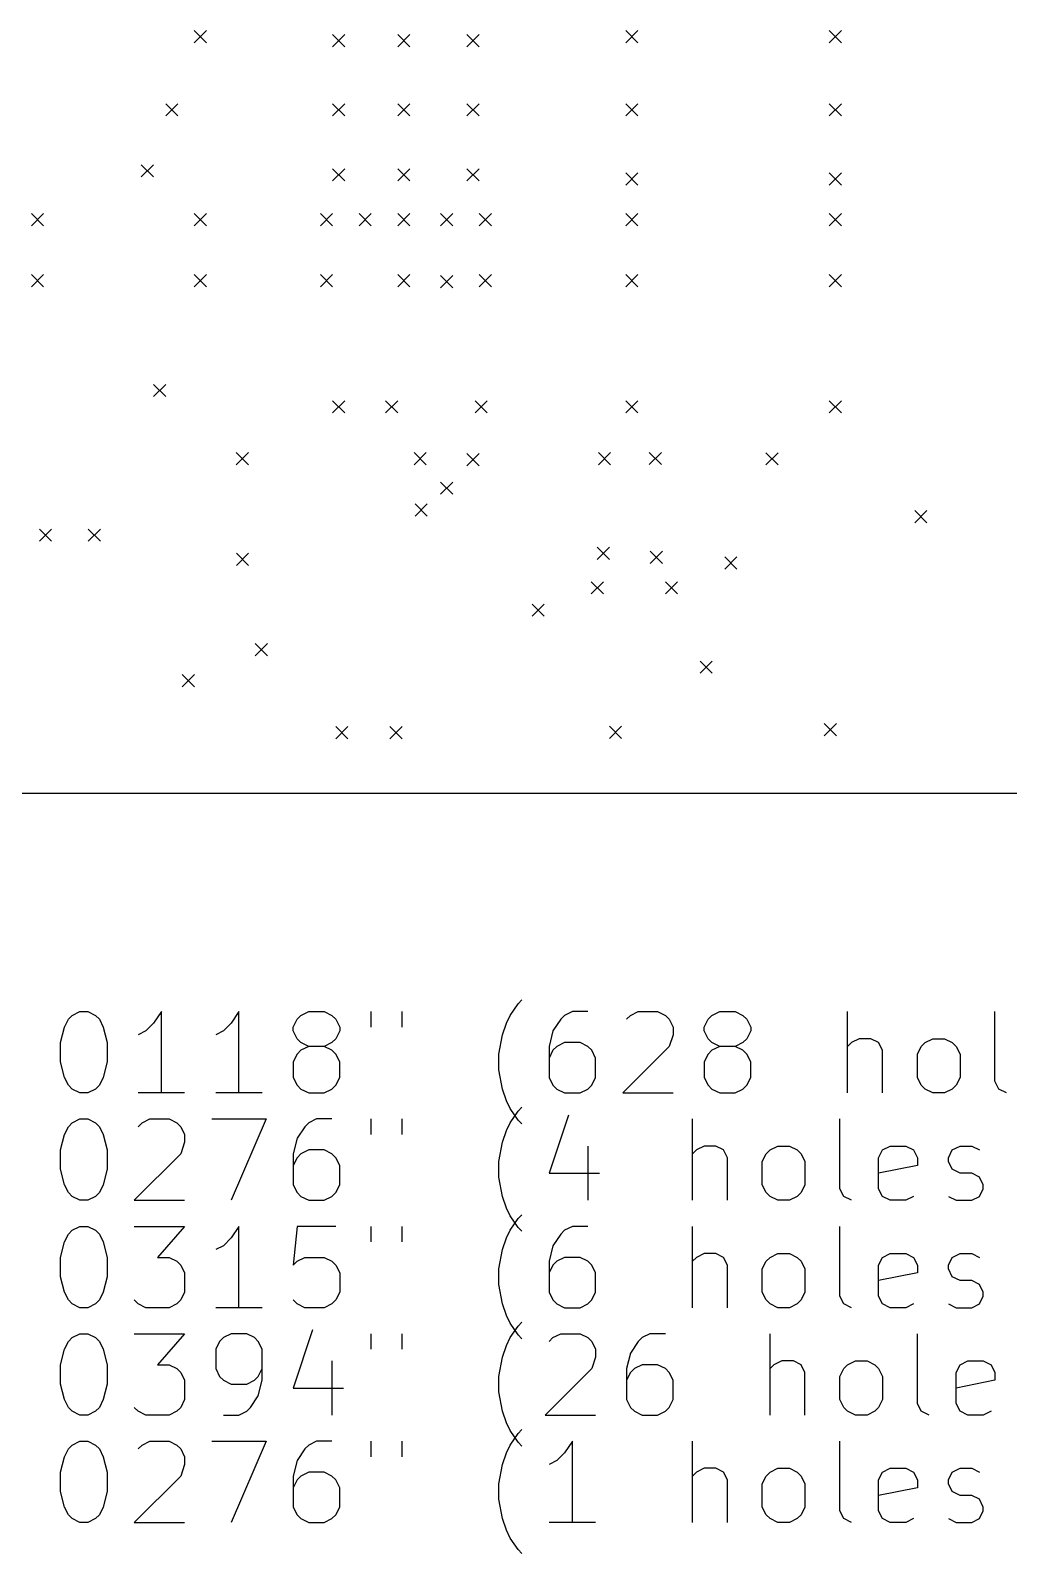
# Model space of a CAD drawing. Extents: x 99.1 to 198, y -375 to -300.
# Drawn here: x 123.63 to 147.65, y -375.03 to -337.59 of the extents above; entities that cross this region are included whole.
import ezdxf

# ---------------------------------------------------------------- set-up
doc = ezdxf.new("R2010")
doc.units = 0
doc.layers.add('BLACK', color=7, linetype='CONTINUOUS')

msp = doc.modelspace()

# ---------------------------------------------------------------- linework, layer by layer
at = {"layer": 'BLACK', "linetype": 'CONTINUOUS'}
for p, q in [((127.65, -337.59), (127.95, -337.89)), ((127.95, -337.59), (127.65, -337.89)), ((138.25, -337.59), (138.55, -337.89)), ((138.55, -337.59), (138.25, -337.89)), ((143.25, -337.59), (143.55, -337.89)), ((143.55, -337.59), (143.25, -337.89)), ((131.05, -337.69), (131.35, -337.99)), ((131.35, -337.69), (131.05, -337.99)), ((132.65, -337.69), (132.95, -337.99)), ((132.95, -337.69), (132.65, -337.99)), ((134.35, -337.69), (134.65, -337.99)), ((134.65, -337.69), (134.35, -337.99)), ((126.95, -339.39), (127.25, -339.69)), ((127.25, -339.39), (126.95, -339.69)), ((131.05, -339.39), (131.35, -339.69)), ((131.35, -339.39), (131.05, -339.69)), ((132.65, -339.39), (132.95, -339.69)), ((132.95, -339.39), (132.65, -339.69)), ((134.35, -339.39), (134.65, -339.69)), ((134.65, -339.39), (134.35, -339.69)), ((138.25, -339.39), (138.55, -339.69)), ((138.55, -339.39), (138.25, -339.69)), ((143.25, -339.39), (143.55, -339.69)), ((143.55, -339.39), (143.25, -339.69)), ((126.35, -340.89), (126.65, -341.19)), ((126.65, -340.89), (126.35, -341.19)), ((131.05, -340.99), (131.35, -341.29)), ((131.35, -340.99), (131.05, -341.29)), ((132.65, -340.99), (132.95, -341.29)), ((132.95, -340.99), (132.65, -341.29)), ((134.35, -340.99), (134.65, -341.29)), ((134.65, -340.99), (134.35, -341.29)), ((138.25, -341.09), (138.55, -341.39)), ((138.55, -341.09), (138.25, -341.39)), ((143.25, -341.09), (143.55, -341.39)), ((143.55, -341.09), (143.25, -341.39)), ((123.65, -342.09), (123.95, -342.39)), ((123.95, -342.09), (123.65, -342.39)), ((127.65, -342.09), (127.95, -342.39)), ((127.95, -342.09), (127.65, -342.39)), ((130.75, -342.09), (131.05, -342.39)), ((131.05, -342.09), (130.75, -342.39)), ((131.7, -342.09), (132, -342.39)), ((132, -342.09), (131.7, -342.39)), ((132.65, -342.09), (132.95, -342.39)), ((132.95, -342.09), (132.65, -342.39)), ((133.7, -342.09), (134, -342.39)), ((134, -342.09), (133.7, -342.39)), ((134.65, -342.09), (134.95, -342.39)), ((134.95, -342.09), (134.65, -342.39)), ((138.25, -342.09), (138.55, -342.39)), ((138.55, -342.09), (138.25, -342.39)), ((143.25, -342.09), (143.55, -342.39)), ((143.55, -342.09), (143.25, -342.39)), ((123.65, -343.59), (123.95, -343.89)), ((123.95, -343.59), (123.65, -343.89)), ((127.65, -343.59), (127.95, -343.89)), ((127.95, -343.59), (127.65, -343.89)), ((130.75, -343.59), (131.05, -343.89)), ((131.05, -343.59), (130.75, -343.89)), ((132.65, -343.59), (132.95, -343.89)), ((132.95, -343.59), (132.65, -343.89)), ((133.7, -343.615), (134, -343.915)), ((134, -343.615), (133.7, -343.915)), ((134.65, -343.59), (134.95, -343.89)), ((134.95, -343.59), (134.65, -343.89)), ((138.25, -343.59), (138.55, -343.89)), ((138.55, -343.59), (138.25, -343.89)), ((143.25, -343.59), (143.55, -343.89)), ((143.55, -343.59), (143.25, -343.89)), ((126.65, -346.29), (126.95, -346.59)), ((126.95, -346.29), (126.65, -346.59)), ((131.05, -346.69), (131.35, -346.99)), ((131.35, -346.69), (131.05, -346.99)), ((132.35, -346.69), (132.65, -346.99)), ((132.65, -346.69), (132.35, -346.99)), ((134.55, -346.69), (134.85, -346.99)), ((134.85, -346.69), (134.55, -346.99)), ((138.25, -346.69), (138.55, -346.99)), ((138.55, -346.69), (138.25, -346.99)), ((143.25, -346.69), (143.55, -346.99)), ((143.55, -346.69), (143.25, -346.99)), ((128.681069, -347.965612), (128.981069, -348.265612)), ((128.981069, -347.965612), (128.681069, -348.265612)), ((133.05, -347.965612), (133.35, -348.265612)), ((133.35, -347.965612), (133.05, -348.265612)), ((134.35, -347.99), (134.65, -348.29)), ((134.65, -347.99), (134.35, -348.29)), ((137.577728, -347.965612), (137.877728, -348.265612)), ((137.877728, -347.965612), (137.577728, -348.265612)), ((138.824944, -347.960044), (139.124944, -348.260044)), ((139.124944, -347.960044), (138.824944, -348.260044)), ((141.691536, -347.969398), (141.991536, -348.269398)), ((141.991536, -347.969398), (141.691536, -348.269398)), ((133.7, -348.69), (134, -348.99)), ((134, -348.69), (133.7, -348.99)), ((133.076107, -349.225214), (133.376107, -349.525214)), ((133.376107, -349.225214), (133.076107, -349.525214)), ((145.35, -349.39), (145.65, -349.69)), ((145.65, -349.39), (145.35, -349.69)), ((123.847958, -349.844602), (124.147958, -350.144602)), ((124.147958, -349.844602), (123.847958, -350.144602)), ((125.047958, -349.844602), (125.347958, -350.144602)), ((125.347958, -349.844602), (125.047958, -350.144602)), ((137.55, -350.29), (137.85, -350.59)), ((137.85, -350.29), (137.55, -350.59)), ((138.85, -350.39), (139.15, -350.69)), ((139.15, -350.39), (138.85, -350.69)), ((128.685857, -350.438552), (128.985857, -350.738552)), ((128.985857, -350.438552), (128.685857, -350.738552)), ((140.681848, -350.531524), (140.981848, -350.831524)), ((140.981848, -350.531524), (140.681848, -350.831524)), ((137.4, -351.14), (137.7, -351.44)), ((137.7, -351.14), (137.4, -351.44)), ((139.225, -351.14), (139.525, -351.44)), ((139.525, -351.14), (139.225, -351.44)), ((135.95, -351.69), (136.25, -351.99)), ((136.25, -351.69), (135.95, -351.99)), ((129.150779, -352.657371), (129.450779, -352.957371)), ((129.450779, -352.657371), (129.150779, -352.957371)), ((140.075, -353.09), (140.375, -353.39)), ((140.375, -353.09), (140.075, -353.39)), ((127.357906, -353.420178), (127.657906, -353.720178)), ((127.657906, -353.420178), (127.357906, -353.720178)), ((131.127394, -354.698017), (131.427394, -354.998017)), ((131.427394, -354.698017), (131.127394, -354.998017)), ((132.455345, -354.698017), (132.755345, -354.998017)), ((132.755345, -354.698017), (132.455345, -354.998017)), ((137.85, -354.69), (138.15, -354.99)), ((138.15, -354.69), (137.85, -354.99)), ((143.126837, -354.626191), (143.426837, -354.926191)), ((143.426837, -354.626191), (143.126837, -354.926191)), ((109.5, -356.34), (188.5, -356.34)), ((135.414914, -361.800076), (135.60539, -361.514361)), ((135.60539, -361.514361), (135.700629, -361.419123)), ((124.462532, -362.08579), (124.55777, -361.895314)), ((124.55777, -361.895314), (124.653008, -361.800076)), ((124.653008, -361.800076), (124.843484, -361.704838)), ((124.843484, -361.704838), (125.033961, -361.704838)), ((125.033961, -361.704838), (125.224437, -361.800076)), ((125.224437, -361.800076), (125.319675, -361.895314)), ((125.319675, -361.895314), (125.414913, -362.08579)), ((126.653008, -361.990552), (126.462532, -362.181028)), ((126.843484, -361.704838), (126.653008, -361.990552)), ((126.843484, -363.704838), (126.843484, -361.704838)), ((128.55777, -361.990552), (128.367294, -362.181028)), ((128.748246, -361.704838), (128.55777, -361.990552)), ((128.748246, -363.704838), (128.748246, -361.704838)), ((130.08158, -362.08579), (130.176818, -361.895314)), ((130.176818, -361.895314), (130.272056, -361.800076)), ((130.272056, -361.800076), (130.462532, -361.704838)), ((130.462532, -361.704838), (130.843485, -361.704838)), ((130.843485, -361.704838), (131.033961, -361.800076)), ((131.033961, -361.800076), (131.129199, -361.895314)), ((131.129199, -361.895314), (131.224437, -362.08579)), ((131.986342, -361.704838), (131.986342, -362.08579)), ((132.748247, -361.704838), (132.748247, -362.08579)), ((135.224438, -362.276266), (135.319676, -361.990552)), ((135.319676, -361.990552), (135.414914, -361.800076)), ((136.653009, -361.895314), (136.462533, -362.181028)), ((136.748247, -361.800076), (136.653009, -361.895314)), ((136.938723, -361.704838), (136.748247, -361.800076)), ((137.319676, -361.704838), (136.938723, -361.704838)), ((138.272057, -361.895314), (138.367295, -361.800076)), ((138.367295, -361.800076), (138.557771, -361.704838)), ((138.557771, -361.704838), (139.033962, -361.704838)), ((139.033962, -361.704838), (139.224438, -361.800076)), ((139.224438, -361.800076), (139.319676, -361.895314)), ((139.319676, -361.895314), (139.414914, -362.08579)), ((140.176819, -362.08579), (140.272057, -361.895314)), ((140.272057, -361.895314), (140.367295, -361.800076)), ((140.367295, -361.800076), (140.557771, -361.704838)), ((140.557771, -361.704838), (140.938724, -361.704838)), ((140.938724, -361.704838), (141.1292, -361.800076)), ((141.1292, -361.800076), (141.224438, -361.895314)), ((141.224438, -361.895314), (141.319676, -362.08579)), ((143.700629, -363.704838), (143.700629, -361.704838)), ((147.319677, -363.419123), (147.319677, -361.704838)), ((124.367294, -362.466742), (124.462532, -362.08579)), ((125.414913, -362.08579), (125.510151, -362.466742)), ((126.462532, -362.181028), (126.272056, -362.276266)), ((128.367294, -362.181028), (128.176818, -362.276266)), ((130.08158, -362.181028), (130.08158, -362.08579)), ((130.176818, -362.371504), (130.08158, -362.181028)), ((130.272056, -362.466742), (130.176818, -362.371504)), ((131.129199, -362.371504), (131.033961, -362.466742)), ((131.224437, -362.181028), (131.129199, -362.371504)), ((131.224437, -362.08579), (131.224437, -362.181028)), ((135.1292, -362.752457), (135.224438, -362.276266)), ((136.462533, -362.181028), (136.367295, -362.56198)), ((139.414914, -362.276266), (139.319676, -362.56198)), ((139.414914, -362.08579), (139.414914, -362.276266)), ((140.176819, -362.181028), (140.176819, -362.08579)), ((140.272057, -362.371504), (140.176819, -362.181028)), ((140.367295, -362.466742), (140.272057, -362.371504)), ((141.224438, -362.371504), (141.1292, -362.466742)), ((141.319676, -362.181028), (141.224438, -362.371504)), ((141.319676, -362.08579), (141.319676, -362.181028)), ((143.986343, -362.371504), (143.795867, -362.466742)), ((144.272058, -362.371504), (143.986343, -362.371504)), ((144.462534, -362.466742), (144.272058, -362.371504)), ((145.605391, -362.466742), (145.795867, -362.371504)), ((145.795867, -362.371504), (146.081582, -362.371504)), ((146.081582, -362.371504), (146.272058, -362.466742)), ((124.367294, -362.942933), (124.367294, -362.466742)), ((125.510151, -362.466742), (125.510151, -362.942933)), ((130.176818, -362.752457), (130.08158, -362.942933)), ((130.272056, -362.657219), (130.176818, -362.752457)), ((130.462532, -362.56198), (130.272056, -362.466742)), ((130.462532, -362.56198), (130.272056, -362.657219)), ((130.843485, -362.56198), (130.462532, -362.56198)), ((131.033961, -362.466742), (130.843485, -362.56198)), ((131.033961, -362.657219), (130.843485, -362.56198)), ((131.129199, -362.752457), (131.033961, -362.657219)), ((131.224437, -362.942933), (131.129199, -362.752457)), ((135.1292, -363.133409), (135.1292, -362.752457)), ((136.367295, -362.56198), (136.367295, -363.323885)), ((136.462533, -362.657219), (136.367295, -362.847695)), ((136.557771, -362.56198), (136.462533, -362.657219)), ((136.748247, -362.466742), (136.557771, -362.56198)), ((137.1292, -362.466742), (136.748247, -362.466742)), ((137.319676, -362.56198), (137.1292, -362.466742)), ((137.414914, -362.657219), (137.319676, -362.56198)), ((137.510152, -362.847695), (137.414914, -362.657219)), ((139.319676, -362.56198), (138.176819, -363.704838)), ((140.272057, -362.752457), (140.176819, -362.942933)), ((140.367295, -362.657219), (140.272057, -362.752457)), ((140.557771, -362.56198), (140.367295, -362.466742)), ((140.557771, -362.56198), (140.367295, -362.657219)), ((140.938724, -362.56198), (140.557771, -362.56198)), ((141.1292, -362.466742), (140.938724, -362.56198)), ((141.1292, -362.657219), (140.938724, -362.56198)), ((141.224438, -362.752457), (141.1292, -362.657219)), ((141.319676, -362.942933), (141.224438, -362.752457)), ((143.795867, -362.466742), (143.700629, -362.56198)), ((144.557772, -362.657219), (144.462534, -362.466742)), ((144.557772, -363.704838), (144.557772, -362.657219)), ((145.414915, -362.752457), (145.510153, -362.56198)), ((145.414915, -363.323885), (145.414915, -362.752457)), ((145.510153, -362.56198), (145.605391, -362.466742)), ((146.272058, -362.466742), (146.367296, -362.56198)), ((146.367296, -362.56198), (146.462534, -362.752457)), ((146.462534, -362.752457), (146.462534, -363.323885)), ((124.462532, -363.323885), (124.367294, -362.942933)), ((125.510151, -362.942933), (125.414913, -363.323885)), ((130.08158, -362.942933), (130.08158, -363.323885)), ((131.224437, -363.323885), (131.224437, -362.942933)), ((135.224438, -363.6096), (135.1292, -363.133409)), ((137.510152, -363.323885), (137.510152, -362.847695)), ((140.176819, -362.942933), (140.176819, -363.323885)), ((141.319676, -363.323885), (141.319676, -362.942933)), ((124.55777, -363.514361), (124.462532, -363.323885)), ((125.414913, -363.323885), (125.319675, -363.514361)), ((130.08158, -363.323885), (130.176818, -363.514361)), ((131.129199, -363.514361), (131.224437, -363.323885)), ((136.367295, -363.323885), (136.462533, -363.514361)), ((137.414914, -363.514361), (137.510152, -363.323885)), ((140.176819, -363.323885), (140.272057, -363.514361)), ((141.224438, -363.514361), (141.319676, -363.323885)), ((145.510153, -363.514361), (145.414915, -363.323885)), ((146.462534, -363.323885), (146.367296, -363.514361)), ((147.414915, -363.6096), (147.319677, -363.419123)), ((124.653008, -363.6096), (124.55777, -363.514361)), ((124.843484, -363.704838), (124.653008, -363.6096)), ((125.033961, -363.704838), (124.843484, -363.704838)), ((125.224437, -363.6096), (125.033961, -363.704838)), ((125.319675, -363.514361), (125.224437, -363.6096)), ((127.414913, -363.704838), (126.272056, -363.704838)), ((129.319675, -363.704838), (128.176818, -363.704838)), ((130.176818, -363.514361), (130.272056, -363.6096)), ((130.272056, -363.6096), (130.462532, -363.704838)), ((130.462532, -363.704838), (130.843485, -363.704838)), ((130.843485, -363.704838), (131.033961, -363.6096)), ((131.033961, -363.6096), (131.129199, -363.514361)), ((135.319676, -363.895314), (135.224438, -363.6096)), ((136.462533, -363.514361), (136.557771, -363.6096)), ((136.557771, -363.6096), (136.748247, -363.704838)), ((136.748247, -363.704838), (137.1292, -363.704838)), ((137.1292, -363.704838), (137.319676, -363.6096)), ((137.319676, -363.6096), (137.414914, -363.514361)), ((138.176819, -363.704838), (139.414914, -363.704838)), ((140.272057, -363.514361), (140.367295, -363.6096)), ((140.367295, -363.6096), (140.557771, -363.704838)), ((140.557771, -363.704838), (140.938724, -363.704838)), ((140.938724, -363.704838), (141.1292, -363.6096)), ((141.1292, -363.6096), (141.224438, -363.514361)), ((145.605391, -363.6096), (145.510153, -363.514361)), ((145.795867, -363.704838), (145.605391, -363.6096)), ((146.081582, -363.704838), (145.795867, -363.704838)), ((146.272058, -363.6096), (146.081582, -363.704838)), ((146.367296, -363.514361), (146.272058, -363.6096)), ((147.605391, -363.704838), (147.414915, -363.6096)), ((135.414914, -364.08579), (135.319676, -363.895314)), ((135.60539, -364.371504), (135.414914, -364.08579)), ((135.414914, -364.440076), (135.60539, -364.154361)), ((135.60539, -364.154361), (135.700629, -364.059123)), ((136.843485, -364.2496), (136.367295, -365.678171)), ((124.462532, -364.72579), (124.55777, -364.535314)), ((124.55777, -364.535314), (124.653008, -364.440076)), ((124.653008, -364.440076), (124.843484, -364.344838)), ((124.843484, -364.344838), (125.033961, -364.344838)), ((125.033961, -364.344838), (125.224437, -364.440076)), ((125.224437, -364.440076), (125.319675, -364.535314)), ((125.319675, -364.535314), (125.414913, -364.72579)), ((126.272056, -364.535314), (126.367294, -364.440076)), ((126.367294, -364.440076), (126.55777, -364.344838)), ((126.55777, -364.344838), (127.033961, -364.344838)), ((127.033961, -364.344838), (127.224437, -364.440076)), ((127.224437, -364.440076), (127.319675, -364.535314)), ((127.319675, -364.535314), (127.414913, -364.72579)), ((128.08158, -364.344838), (129.414913, -364.344838)), ((129.414913, -364.344838), (128.55777, -366.344838)), ((130.367294, -364.535314), (130.176818, -364.821028)), ((130.462532, -364.440076), (130.367294, -364.535314)), ((130.653008, -364.344838), (130.462532, -364.440076)), ((131.033961, -364.344838), (130.653008, -364.344838)), ((131.986342, -364.344838), (131.986342, -364.72579)), ((132.748247, -364.344838), (132.748247, -364.72579)), ((135.224438, -364.916266), (135.319676, -364.630552)), ((135.319676, -364.630552), (135.414914, -364.440076)), ((135.700629, -364.466742), (135.60539, -364.371504)), ((139.891105, -366.344838), (139.891105, -364.344838)), ((143.510153, -366.059123), (143.510153, -364.344838)), ((124.367294, -365.106742), (124.462532, -364.72579)), ((125.414913, -364.72579), (125.510151, -365.106742)), ((127.414913, -364.916266), (127.319675, -365.20198)), ((127.414913, -364.72579), (127.414913, -364.916266)), ((130.176818, -364.821028), (130.08158, -365.20198)), ((135.1292, -365.392457), (135.224438, -364.916266)), ((124.367294, -365.582933), (124.367294, -365.106742)), ((125.510151, -365.106742), (125.510151, -365.582933)), ((127.319675, -365.20198), (126.176818, -366.344838)), ((130.08158, -365.20198), (130.08158, -365.963885)), ((130.176818, -365.297219), (130.08158, -365.487695)), ((130.272056, -365.20198), (130.176818, -365.297219)), ((130.462532, -365.106742), (130.272056, -365.20198)), ((130.843485, -365.106742), (130.462532, -365.106742)), ((131.033961, -365.20198), (130.843485, -365.106742)), ((131.129199, -365.297219), (131.033961, -365.20198)), ((131.224437, -365.487695), (131.129199, -365.297219)), ((137.319676, -365.011504), (137.319676, -366.344838)), ((139.986343, -365.106742), (139.891105, -365.20198)), ((140.176819, -365.011504), (139.986343, -365.106742)), ((140.462534, -365.011504), (140.176819, -365.011504)), ((140.65301, -365.106742), (140.462534, -365.011504)), ((140.748248, -365.297219), (140.65301, -365.106742)), ((140.748248, -366.344838), (140.748248, -365.297219)), ((141.605391, -365.392457), (141.700629, -365.20198)), ((141.700629, -365.20198), (141.795867, -365.106742)), ((141.795867, -365.106742), (141.986343, -365.011504)), ((141.986343, -365.011504), (142.272058, -365.011504)), ((142.272058, -365.011504), (142.462534, -365.106742)), ((142.462534, -365.106742), (142.557772, -365.20198)), ((142.557772, -365.20198), (142.65301, -365.392457)), ((144.462534, -365.297219), (144.557772, -365.106742)), ((144.462534, -366.059123), (144.462534, -365.297219)), ((144.557772, -365.106742), (144.748248, -365.011504)), ((144.748248, -365.011504), (145.129201, -365.011504)), ((145.129201, -365.011504), (145.319677, -365.106742)), ((145.319677, -365.106742), (145.414915, -365.297219)), ((145.414915, -365.297219), (145.414915, -365.487695)), ((146.17682, -365.297219), (146.272058, -365.106742)), ((146.17682, -365.392457), (146.17682, -365.297219)), ((146.272058, -365.106742), (146.462534, -365.011504)), ((146.462534, -365.011504), (146.748248, -365.011504)), ((146.748248, -365.011504), (146.938725, -365.106742)), ((124.462532, -365.963885), (124.367294, -365.582933)), ((125.510151, -365.582933), (125.414913, -365.963885)), ((131.224437, -365.963885), (131.224437, -365.487695)), ((135.1292, -365.773409), (135.1292, -365.392457)), ((136.367295, -365.678171), (137.60539, -365.678171)), ((141.605391, -365.963885), (141.605391, -365.392457)), ((142.65301, -365.392457), (142.65301, -365.963885)), ((145.414915, -365.487695), (144.462534, -365.678171)), ((146.272058, -365.582933), (146.17682, -365.392457)), ((146.462534, -365.678171), (146.272058, -365.582933)), ((146.748248, -365.678171), (146.462534, -365.678171)), ((146.938725, -365.773409), (146.748248, -365.678171)), ((124.55777, -366.154361), (124.462532, -365.963885)), ((125.414913, -365.963885), (125.319675, -366.154361)), ((130.08158, -365.963885), (130.176818, -366.154361)), ((131.129199, -366.154361), (131.224437, -365.963885)), ((135.224438, -366.2496), (135.1292, -365.773409)), ((141.700629, -366.154361), (141.605391, -365.963885)), ((142.65301, -365.963885), (142.557772, -366.154361)), ((143.605391, -366.2496), (143.510153, -366.059123)), ((144.557772, -366.2496), (144.462534, -366.059123)), ((147.033963, -365.963885), (146.938725, -365.773409)), ((146.938725, -366.2496), (147.033963, -366.059123)), ((147.033963, -366.059123), (147.033963, -365.963885)), ((124.653008, -366.2496), (124.55777, -366.154361)), ((124.843484, -366.344838), (124.653008, -366.2496)), ((125.033961, -366.344838), (124.843484, -366.344838)), ((125.224437, -366.2496), (125.033961, -366.344838)), ((125.319675, -366.154361), (125.224437, -366.2496)), ((126.176818, -366.344838), (127.414913, -366.344838)), ((130.176818, -366.154361), (130.272056, -366.2496)), ((130.272056, -366.2496), (130.462532, -366.344838)), ((130.462532, -366.344838), (130.843485, -366.344838)), ((130.843485, -366.344838), (131.033961, -366.2496)), ((131.033961, -366.2496), (131.129199, -366.154361)), ((135.319676, -366.535314), (135.224438, -366.2496)), ((141.795867, -366.2496), (141.700629, -366.154361)), ((141.986343, -366.344838), (141.795867, -366.2496)), ((142.272058, -366.344838), (141.986343, -366.344838)), ((142.462534, -366.2496), (142.272058, -366.344838)), ((142.557772, -366.154361), (142.462534, -366.2496)), ((143.795867, -366.344838), (143.605391, -366.2496)), ((144.748248, -366.344838), (144.557772, -366.2496)), ((145.129201, -366.344838), (144.748248, -366.344838)), ((145.319677, -366.2496), (145.129201, -366.344838)), ((146.17682, -366.2496), (146.367296, -366.344838)), ((146.367296, -366.344838), (146.748248, -366.344838)), ((146.748248, -366.344838), (146.938725, -366.2496)), ((135.414914, -366.72579), (135.319676, -366.535314)), ((135.60539, -367.011504), (135.414914, -366.72579)), ((135.414914, -367.080076), (135.60539, -366.794361)), ((135.60539, -366.794361), (135.700629, -366.699123)), ((124.462532, -367.36579), (124.55777, -367.175314)), ((124.55777, -367.175314), (124.653008, -367.080076)), ((124.653008, -367.080076), (124.843484, -366.984838)), ((124.843484, -366.984838), (125.033961, -366.984838)), ((125.033961, -366.984838), (125.224437, -367.080076)), ((125.224437, -367.080076), (125.319675, -367.175314)), ((125.319675, -367.175314), (125.414913, -367.36579)), ((126.176818, -366.984838), (127.414913, -366.984838)), ((127.414913, -366.984838), (126.748246, -367.746742)), ((128.748246, -366.984838), (128.55777, -367.270552)), ((128.748246, -368.984838), (128.748246, -366.984838)), ((130.176818, -366.984838), (130.08158, -367.937219)), ((131.129199, -366.984838), (130.176818, -366.984838)), ((131.986342, -366.984838), (131.986342, -367.36579)), ((132.748247, -366.984838), (132.748247, -367.36579)), ((135.319676, -367.270552), (135.414914, -367.080076)), ((135.700629, -367.106742), (135.60539, -367.011504)), ((136.653009, -367.175314), (136.462533, -367.461028)), ((136.748247, -367.080076), (136.653009, -367.175314)), ((136.938723, -366.984838), (136.748247, -367.080076)), ((137.319676, -366.984838), (136.938723, -366.984838)), ((139.891105, -368.984838), (139.891105, -366.984838)), ((143.510153, -368.699123), (143.510153, -366.984838)), ((124.367294, -367.746742), (124.462532, -367.36579)), ((125.414913, -367.36579), (125.510151, -367.746742)), ((128.367294, -367.461028), (128.176818, -367.556266)), ((128.55777, -367.270552), (128.367294, -367.461028)), ((135.1292, -368.032457), (135.224438, -367.556266)), ((135.224438, -367.556266), (135.319676, -367.270552)), ((136.462533, -367.461028), (136.367295, -367.84198)), ((124.367294, -368.222933), (124.367294, -367.746742)), ((125.510151, -367.746742), (125.510151, -368.222933)), ((126.748246, -367.746742), (127.033961, -367.746742)), ((127.033961, -367.746742), (127.224437, -367.84198)), ((127.224437, -367.84198), (127.319675, -367.937219)), ((127.319675, -367.937219), (127.414913, -368.127695)), ((130.08158, -367.937219), (130.176818, -367.84198)), ((130.176818, -367.84198), (130.367294, -367.746742)), ((130.367294, -367.746742), (130.843485, -367.746742)), ((130.843485, -367.746742), (131.033961, -367.84198)), ((131.033961, -367.84198), (131.129199, -367.937219)), ((131.129199, -367.937219), (131.224437, -368.127695)), ((136.367295, -367.84198), (136.367295, -368.603885)), ((136.462533, -367.937219), (136.367295, -368.127695)), ((136.557771, -367.84198), (136.462533, -367.937219)), ((136.748247, -367.746742), (136.557771, -367.84198)), ((137.1292, -367.746742), (136.748247, -367.746742)), ((137.319676, -367.84198), (137.1292, -367.746742)), ((137.414914, -367.937219), (137.319676, -367.84198)), ((137.510152, -368.127695), (137.414914, -367.937219)), ((139.986343, -367.746742), (139.891105, -367.84198)), ((140.176819, -367.651504), (139.986343, -367.746742)), ((140.462534, -367.651504), (140.176819, -367.651504)), ((140.65301, -367.746742), (140.462534, -367.651504)), ((140.748248, -367.937219), (140.65301, -367.746742)), ((140.748248, -368.984838), (140.748248, -367.937219)), ((141.605391, -368.032457), (141.700629, -367.84198)), ((141.700629, -367.84198), (141.795867, -367.746742)), ((141.795867, -367.746742), (141.986343, -367.651504)), ((141.986343, -367.651504), (142.272058, -367.651504)), ((142.272058, -367.651504), (142.462534, -367.746742)), ((142.462534, -367.746742), (142.557772, -367.84198)), ((142.557772, -367.84198), (142.65301, -368.032457)), ((144.462534, -367.937219), (144.557772, -367.746742)), ((144.462534, -368.699123), (144.462534, -367.937219)), ((144.557772, -367.746742), (144.748248, -367.651504)), ((144.748248, -367.651504), (145.129201, -367.651504)), ((145.129201, -367.651504), (145.319677, -367.746742)), ((145.319677, -367.746742), (145.414915, -367.937219)), ((145.414915, -367.937219), (145.414915, -368.127695)), ((146.17682, -367.937219), (146.272058, -367.746742)), ((146.17682, -368.032457), (146.17682, -367.937219)), ((146.272058, -367.746742), (146.462534, -367.651504)), ((146.462534, -367.651504), (146.748248, -367.651504)), ((146.748248, -367.651504), (146.938725, -367.746742)), ((124.462532, -368.603885), (124.367294, -368.222933)), ((125.510151, -368.222933), (125.414913, -368.603885)), ((127.414913, -368.127695), (127.414913, -368.603885)), ((131.224437, -368.127695), (131.224437, -368.603885)), ((135.1292, -368.413409), (135.1292, -368.032457)), ((137.510152, -368.603885), (137.510152, -368.127695)), ((141.605391, -368.603885), (141.605391, -368.032457)), ((142.65301, -368.032457), (142.65301, -368.603885)), ((145.414915, -368.127695), (144.462534, -368.318171)), ((146.272058, -368.222933), (146.17682, -368.032457)), ((146.462534, -368.318171), (146.272058, -368.222933)), ((146.748248, -368.318171), (146.462534, -368.318171)), ((146.938725, -368.413409), (146.748248, -368.318171)), ((124.55777, -368.794361), (124.462532, -368.603885)), ((125.414913, -368.603885), (125.319675, -368.794361)), ((127.414913, -368.603885), (127.319675, -368.794361)), ((131.224437, -368.603885), (131.129199, -368.794361)), ((135.224438, -368.8896), (135.1292, -368.413409)), ((136.367295, -368.603885), (136.462533, -368.794361)), ((137.414914, -368.794361), (137.510152, -368.603885)), ((141.700629, -368.794361), (141.605391, -368.603885)), ((142.65301, -368.603885), (142.557772, -368.794361)), ((143.605391, -368.8896), (143.510153, -368.699123)), ((144.557772, -368.8896), (144.462534, -368.699123)), ((147.033963, -368.603885), (146.938725, -368.413409)), ((146.938725, -368.8896), (147.033963, -368.699123)), ((147.033963, -368.699123), (147.033963, -368.603885)), ((124.653008, -368.8896), (124.55777, -368.794361)), ((124.843484, -368.984838), (124.653008, -368.8896)), ((125.033961, -368.984838), (124.843484, -368.984838)), ((125.224437, -368.8896), (125.033961, -368.984838)), ((125.319675, -368.794361), (125.224437, -368.8896)), ((126.272056, -368.8896), (126.176818, -368.794361)), ((126.462532, -368.984838), (126.272056, -368.8896)), ((127.033961, -368.984838), (126.462532, -368.984838)), ((127.224437, -368.8896), (127.033961, -368.984838)), ((127.319675, -368.794361), (127.224437, -368.8896)), ((129.319675, -368.984838), (128.176818, -368.984838)), ((130.176818, -368.8896), (130.08158, -368.794361)), ((130.367294, -368.984838), (130.176818, -368.8896)), ((130.843485, -368.984838), (130.367294, -368.984838)), ((131.033961, -368.8896), (130.843485, -368.984838)), ((131.129199, -368.794361), (131.033961, -368.8896)), ((135.319676, -369.175314), (135.224438, -368.8896)), ((136.462533, -368.794361), (136.557771, -368.8896)), ((136.557771, -368.8896), (136.748247, -368.984838)), ((136.748247, -368.984838), (137.1292, -368.984838)), ((137.1292, -368.984838), (137.319676, -368.8896)), ((137.319676, -368.8896), (137.414914, -368.794361)), ((141.795867, -368.8896), (141.700629, -368.794361)), ((141.986343, -368.984838), (141.795867, -368.8896)), ((142.272058, -368.984838), (141.986343, -368.984838)), ((142.462534, -368.8896), (142.272058, -368.984838)), ((142.557772, -368.794361), (142.462534, -368.8896)), ((143.795867, -368.984838), (143.605391, -368.8896)), ((144.748248, -368.984838), (144.557772, -368.8896)), ((145.129201, -368.984838), (144.748248, -368.984838)), ((145.319677, -368.8896), (145.129201, -368.984838)), ((146.17682, -368.8896), (146.367296, -368.984838)), ((146.367296, -368.984838), (146.748248, -368.984838)), ((146.748248, -368.984838), (146.938725, -368.8896)), ((135.414914, -369.36579), (135.319676, -369.175314)), ((135.60539, -369.651504), (135.414914, -369.36579)), ((135.414914, -369.720076), (135.60539, -369.434361)), ((135.60539, -369.434361), (135.700629, -369.339123)), ((124.462532, -370.00579), (124.55777, -369.815314)), ((124.55777, -369.815314), (124.653008, -369.720076)), ((124.653008, -369.720076), (124.843484, -369.624838)), ((124.843484, -369.624838), (125.033961, -369.624838)), ((125.033961, -369.624838), (125.224437, -369.720076)), ((125.224437, -369.720076), (125.319675, -369.815314)), ((125.319675, -369.815314), (125.414913, -370.00579)), ((126.176818, -369.624838), (127.414913, -369.624838)), ((127.414913, -369.624838), (126.748246, -370.386742)), ((128.272056, -369.815314), (128.176818, -370.00579)), ((128.367294, -369.720076), (128.272056, -369.815314)), ((128.55777, -369.624838), (128.367294, -369.720076)), ((128.938723, -369.624838), (128.55777, -369.624838)), ((129.129199, -369.720076), (128.938723, -369.624838)), ((129.224437, -369.815314), (129.129199, -369.720076)), ((129.319675, -370.00579), (129.224437, -369.815314)), ((130.55777, -369.5296), (130.08158, -370.958171)), ((131.986342, -369.624838), (131.986342, -370.00579)), ((132.748247, -369.624838), (132.748247, -370.00579)), ((135.319676, -369.910552), (135.414914, -369.720076)), ((135.700629, -369.746742), (135.60539, -369.651504)), ((136.367295, -369.815314), (136.462533, -369.720076)), ((136.462533, -369.720076), (136.653009, -369.624838)), ((136.653009, -369.624838), (137.1292, -369.624838)), ((137.1292, -369.624838), (137.319676, -369.720076)), ((137.319676, -369.720076), (137.414914, -369.815314)), ((137.414914, -369.815314), (137.510152, -370.00579)), ((138.557771, -369.815314), (138.367295, -370.101028)), ((138.653009, -369.720076), (138.557771, -369.815314)), ((138.843485, -369.624838), (138.653009, -369.720076)), ((139.224438, -369.624838), (138.843485, -369.624838)), ((141.795867, -371.624838), (141.795867, -369.624838)), ((145.414915, -371.339123), (145.414915, -369.624838)), ((124.367294, -370.386742), (124.462532, -370.00579)), ((125.414913, -370.00579), (125.510151, -370.386742)), ((128.176818, -370.00579), (128.176818, -370.48198)), ((129.319675, -370.767695), (129.319675, -370.00579)), ((135.1292, -370.672457), (135.224438, -370.196266)), ((135.224438, -370.196266), (135.319676, -369.910552)), ((137.510152, -370.196266), (137.414914, -370.48198)), ((137.510152, -370.00579), (137.510152, -370.196266)), ((138.367295, -370.101028), (138.272057, -370.48198)), ((124.367294, -370.862933), (124.367294, -370.386742)), ((125.510151, -370.386742), (125.510151, -370.862933)), ((126.748246, -370.386742), (127.033961, -370.386742)), ((127.033961, -370.386742), (127.224437, -370.48198)), ((127.224437, -370.48198), (127.319675, -370.577219)), ((127.319675, -370.577219), (127.414913, -370.767695)), ((128.176818, -370.48198), (128.272056, -370.672457)), ((129.224437, -370.672457), (129.319675, -370.48198)), ((131.033961, -370.291504), (131.033961, -371.624838)), ((137.414914, -370.48198), (136.272057, -371.624838)), ((138.272057, -370.48198), (138.272057, -371.243885)), ((138.367295, -370.577219), (138.272057, -370.767695)), ((138.462533, -370.48198), (138.367295, -370.577219)), ((138.653009, -370.386742), (138.462533, -370.48198)), ((139.033962, -370.386742), (138.653009, -370.386742)), ((139.224438, -370.48198), (139.033962, -370.386742)), ((139.319676, -370.577219), (139.224438, -370.48198)), ((139.414914, -370.767695), (139.319676, -370.577219)), ((141.891105, -370.386742), (141.795867, -370.48198)), ((142.081581, -370.291504), (141.891105, -370.386742)), ((142.367296, -370.291504), (142.081581, -370.291504)), ((142.557772, -370.386742), (142.367296, -370.291504)), ((142.65301, -370.577219), (142.557772, -370.386742)), ((142.65301, -371.624838), (142.65301, -370.577219)), ((143.510153, -370.672457), (143.605391, -370.48198)), ((143.605391, -370.48198), (143.700629, -370.386742)), ((143.700629, -370.386742), (143.891105, -370.291504)), ((143.891105, -370.291504), (144.17682, -370.291504)), ((144.17682, -370.291504), (144.367296, -370.386742)), ((144.367296, -370.386742), (144.462534, -370.48198)), ((144.462534, -370.48198), (144.557772, -370.672457)), ((146.367296, -370.577219), (146.462534, -370.386742)), ((146.367296, -371.339123), (146.367296, -370.577219)), ((146.462534, -370.386742), (146.65301, -370.291504)), ((146.65301, -370.291504), (147.033963, -370.291504)), ((147.033963, -370.291504), (147.224439, -370.386742)), ((147.224439, -370.386742), (147.319677, -370.577219)), ((147.319677, -370.577219), (147.319677, -370.767695)), ((124.462532, -371.243885), (124.367294, -370.862933)), ((125.510151, -370.862933), (125.414913, -371.243885)), ((127.414913, -370.767695), (127.414913, -371.243885)), ((128.272056, -370.672457), (128.367294, -370.767695)), ((128.367294, -370.767695), (128.55777, -370.862933)), ((128.55777, -370.862933), (128.938723, -370.862933)), ((128.938723, -370.862933), (129.129199, -370.767695)), ((129.129199, -370.767695), (129.224437, -370.672457)), ((129.224437, -371.148647), (129.319675, -370.767695)), ((130.08158, -370.958171), (131.319675, -370.958171)), ((135.1292, -371.053409), (135.1292, -370.672457)), ((139.414914, -371.243885), (139.414914, -370.767695)), ((143.510153, -371.243885), (143.510153, -370.672457)), ((144.557772, -370.672457), (144.557772, -371.243885)), ((147.319677, -370.767695), (146.367296, -370.958171)), ((124.55777, -371.434361), (124.462532, -371.243885)), ((125.414913, -371.243885), (125.319675, -371.434361)), ((127.414913, -371.243885), (127.319675, -371.434361)), ((129.033961, -371.434361), (129.224437, -371.148647)), ((135.224438, -371.5296), (135.1292, -371.053409)), ((138.272057, -371.243885), (138.367295, -371.434361)), ((139.319676, -371.434361), (139.414914, -371.243885)), ((143.605391, -371.434361), (143.510153, -371.243885)), ((144.557772, -371.243885), (144.462534, -371.434361)), ((145.510153, -371.5296), (145.414915, -371.339123)), ((146.462534, -371.5296), (146.367296, -371.339123)), ((124.653008, -371.5296), (124.55777, -371.434361)), ((124.843484, -371.624838), (124.653008, -371.5296)), ((125.033961, -371.624838), (124.843484, -371.624838)), ((125.224437, -371.5296), (125.033961, -371.624838)), ((125.319675, -371.434361), (125.224437, -371.5296)), ((126.272056, -371.5296), (126.176818, -371.434361)), ((126.462532, -371.624838), (126.272056, -371.5296)), ((127.033961, -371.624838), (126.462532, -371.624838)), ((127.224437, -371.5296), (127.033961, -371.624838)), ((127.319675, -371.434361), (127.224437, -371.5296)), ((128.367294, -371.624838), (128.748246, -371.624838)), ((128.748246, -371.624838), (128.938723, -371.5296)), ((128.938723, -371.5296), (129.033961, -371.434361)), ((135.319676, -371.815314), (135.224438, -371.5296)), ((136.272057, -371.624838), (137.510152, -371.624838)), ((138.367295, -371.434361), (138.462533, -371.5296)), ((138.462533, -371.5296), (138.653009, -371.624838)), ((138.653009, -371.624838), (139.033962, -371.624838)), ((139.033962, -371.624838), (139.224438, -371.5296)), ((139.224438, -371.5296), (139.319676, -371.434361)), ((143.700629, -371.5296), (143.605391, -371.434361)), ((143.891105, -371.624838), (143.700629, -371.5296)), ((144.17682, -371.624838), (143.891105, -371.624838)), ((144.367296, -371.5296), (144.17682, -371.624838)), ((144.462534, -371.434361), (144.367296, -371.5296)), ((145.700629, -371.624838), (145.510153, -371.5296)), ((146.65301, -371.624838), (146.462534, -371.5296)), ((147.033963, -371.624838), (146.65301, -371.624838)), ((147.224439, -371.5296), (147.033963, -371.624838)), ((135.414914, -372.00579), (135.319676, -371.815314)), ((135.60539, -372.291504), (135.414914, -372.00579)), ((135.414914, -372.360076), (135.60539, -372.074361)), ((135.60539, -372.074361), (135.700629, -371.979123)), ((124.462532, -372.64579), (124.55777, -372.455314)), ((124.55777, -372.455314), (124.653008, -372.360076)), ((124.653008, -372.360076), (124.843484, -372.264838)), ((124.843484, -372.264838), (125.033961, -372.264838)), ((125.033961, -372.264838), (125.224437, -372.360076)), ((125.224437, -372.360076), (125.319675, -372.455314)), ((125.319675, -372.455314), (125.414913, -372.64579)), ((126.272056, -372.455314), (126.367294, -372.360076)), ((126.367294, -372.360076), (126.55777, -372.264838)), ((126.55777, -372.264838), (127.033961, -372.264838)), ((127.033961, -372.264838), (127.224437, -372.360076)), ((127.224437, -372.360076), (127.319675, -372.455314)), ((127.319675, -372.455314), (127.414913, -372.64579)), ((128.08158, -372.264838), (129.414913, -372.264838)), ((129.414913, -372.264838), (128.55777, -374.264838)), ((130.367294, -372.455314), (130.176818, -372.741028)), ((130.462532, -372.360076), (130.367294, -372.455314)), ((130.653008, -372.264838), (130.462532, -372.360076)), ((131.033961, -372.264838), (130.653008, -372.264838)), ((131.986342, -372.264838), (131.986342, -372.64579)), ((132.748247, -372.264838), (132.748247, -372.64579)), ((135.319676, -372.550552), (135.414914, -372.360076)), ((135.700629, -372.386742), (135.60539, -372.291504)), ((136.938723, -372.264838), (136.748247, -372.550552)), ((136.938723, -374.264838), (136.938723, -372.264838)), ((139.891105, -374.264838), (139.891105, -372.264838)), ((143.510153, -373.979123), (143.510153, -372.264838)), ((124.367294, -373.026742), (124.462532, -372.64579)), ((125.414913, -372.64579), (125.510151, -373.026742)), ((127.414913, -372.836266), (127.319675, -373.12198)), ((127.414913, -372.64579), (127.414913, -372.836266)), ((130.176818, -372.741028), (130.08158, -373.12198)), ((135.1292, -373.312457), (135.224438, -372.836266)), ((135.224438, -372.836266), (135.319676, -372.550552)), ((136.557771, -372.741028), (136.367295, -372.836266)), ((136.748247, -372.550552), (136.557771, -372.741028)), ((124.367294, -373.502933), (124.367294, -373.026742)), ((125.510151, -373.026742), (125.510151, -373.502933)), ((127.319675, -373.12198), (126.176818, -374.264838)), ((130.08158, -373.12198), (130.08158, -373.883885)), ((130.176818, -373.217219), (130.08158, -373.407695)), ((130.272056, -373.12198), (130.176818, -373.217219)), ((130.462532, -373.026742), (130.272056, -373.12198)), ((130.843485, -373.026742), (130.462532, -373.026742)), ((131.033961, -373.12198), (130.843485, -373.026742)), ((131.129199, -373.217219), (131.033961, -373.12198)), ((131.224437, -373.407695), (131.129199, -373.217219)), ((139.986343, -373.026742), (139.891105, -373.12198)), ((140.176819, -372.931504), (139.986343, -373.026742)), ((140.462534, -372.931504), (140.176819, -372.931504)), ((140.65301, -373.026742), (140.462534, -372.931504)), ((140.748248, -373.217219), (140.65301, -373.026742)), ((140.748248, -374.264838), (140.748248, -373.217219)), ((141.605391, -373.312457), (141.700629, -373.12198)), ((141.700629, -373.12198), (141.795867, -373.026742)), ((141.795867, -373.026742), (141.986343, -372.931504)), ((141.986343, -372.931504), (142.272058, -372.931504)), ((142.272058, -372.931504), (142.462534, -373.026742)), ((142.462534, -373.026742), (142.557772, -373.12198)), ((142.557772, -373.12198), (142.65301, -373.312457)), ((144.462534, -373.217219), (144.557772, -373.026742)), ((144.462534, -373.979123), (144.462534, -373.217219)), ((144.557772, -373.026742), (144.748248, -372.931504)), ((144.748248, -372.931504), (145.129201, -372.931504)), ((145.129201, -372.931504), (145.319677, -373.026742)), ((145.319677, -373.026742), (145.414915, -373.217219)), ((145.414915, -373.217219), (145.414915, -373.407695)), ((146.17682, -373.217219), (146.272058, -373.026742)), ((146.17682, -373.312457), (146.17682, -373.217219)), ((146.272058, -373.026742), (146.462534, -372.931504)), ((146.462534, -372.931504), (146.748248, -372.931504)), ((146.748248, -372.931504), (146.938725, -373.026742)), ((124.462532, -373.883885), (124.367294, -373.502933)), ((125.510151, -373.502933), (125.414913, -373.883885)), ((131.224437, -373.883885), (131.224437, -373.407695)), ((135.1292, -373.693409), (135.1292, -373.312457)), ((141.605391, -373.883885), (141.605391, -373.312457)), ((142.65301, -373.312457), (142.65301, -373.883885)), ((145.414915, -373.407695), (144.462534, -373.598171)), ((146.272058, -373.502933), (146.17682, -373.312457)), ((146.462534, -373.598171), (146.272058, -373.502933)), ((146.748248, -373.598171), (146.462534, -373.598171)), ((146.938725, -373.693409), (146.748248, -373.598171)), ((124.55777, -374.074361), (124.462532, -373.883885)), ((125.414913, -373.883885), (125.319675, -374.074361)), ((130.08158, -373.883885), (130.176818, -374.074361)), ((131.129199, -374.074361), (131.224437, -373.883885)), ((135.224438, -374.1696), (135.1292, -373.693409)), ((141.700629, -374.074361), (141.605391, -373.883885)), ((142.65301, -373.883885), (142.557772, -374.074361)), ((143.605391, -374.1696), (143.510153, -373.979123)), ((144.557772, -374.1696), (144.462534, -373.979123)), ((147.033963, -373.883885), (146.938725, -373.693409)), ((146.938725, -374.1696), (147.033963, -373.979123)), ((147.033963, -373.979123), (147.033963, -373.883885)), ((124.653008, -374.1696), (124.55777, -374.074361)), ((124.843484, -374.264838), (124.653008, -374.1696)), ((125.033961, -374.264838), (124.843484, -374.264838)), ((125.224437, -374.1696), (125.033961, -374.264838)), ((125.319675, -374.074361), (125.224437, -374.1696)), ((126.176818, -374.264838), (127.414913, -374.264838)), ((130.176818, -374.074361), (130.272056, -374.1696)), ((130.272056, -374.1696), (130.462532, -374.264838)), ((130.462532, -374.264838), (130.843485, -374.264838)), ((130.843485, -374.264838), (131.033961, -374.1696)), ((131.033961, -374.1696), (131.129199, -374.074361)), ((135.319676, -374.455314), (135.224438, -374.1696)), ((137.510152, -374.264838), (136.367295, -374.264838)), ((141.795867, -374.1696), (141.700629, -374.074361)), ((141.986343, -374.264838), (141.795867, -374.1696)), ((142.272058, -374.264838), (141.986343, -374.264838)), ((142.462534, -374.1696), (142.272058, -374.264838)), ((142.557772, -374.074361), (142.462534, -374.1696)), ((143.795867, -374.264838), (143.605391, -374.1696)), ((144.748248, -374.264838), (144.557772, -374.1696)), ((145.129201, -374.264838), (144.748248, -374.264838)), ((145.319677, -374.1696), (145.129201, -374.264838)), ((146.17682, -374.1696), (146.367296, -374.264838)), ((146.367296, -374.264838), (146.748248, -374.264838)), ((146.748248, -374.264838), (146.938725, -374.1696)), ((135.414914, -374.64579), (135.319676, -374.455314)), ((135.60539, -374.931504), (135.414914, -374.64579)), ((135.700629, -375.026742), (135.60539, -374.931504))]:
    msp.add_line(p, q, dxfattribs=at)

doc.saveas('drawing.dxf')
